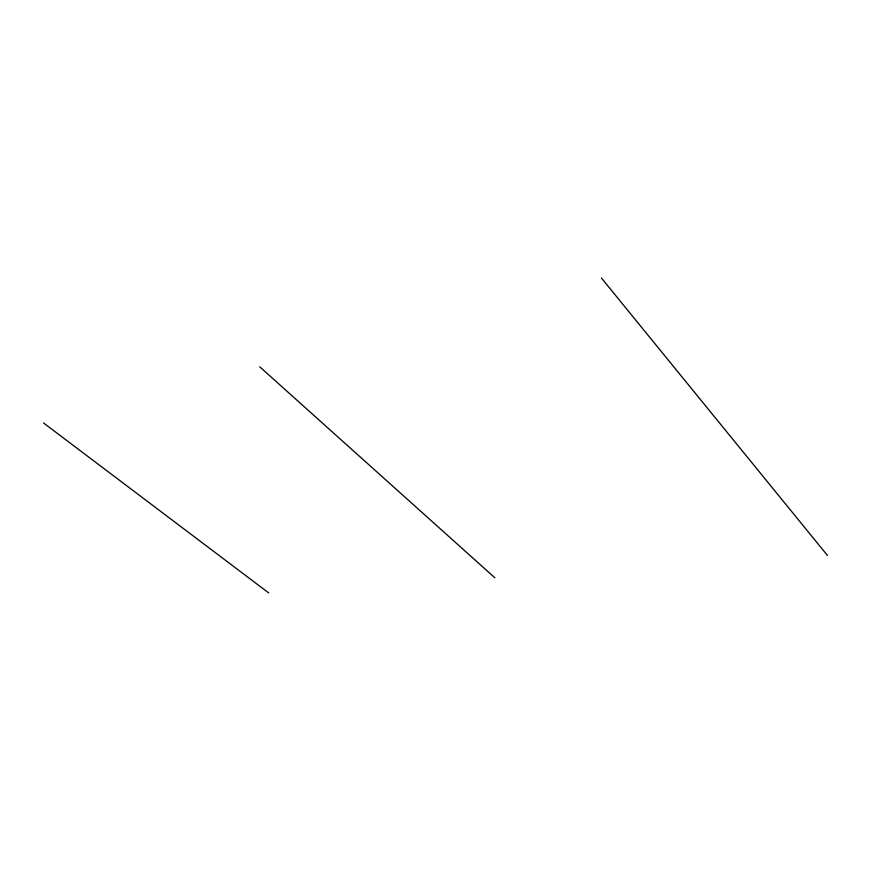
<?xml version="1.0" encoding="UTF-8"?>
<svg xmlns="http://www.w3.org/2000/svg" width="871" height="871" viewBox="0 0 871 871"><rect width="100%" height="100%" fill="white"/><g stroke="black" fill="none" stroke-linecap="round" stroke-linejoin="round"><path stroke-width="1.31" d="M43.55 422.979L268.758 592.966M259.732 366.811L494.848 577.778M601.436 278.034L827.45 555.437"/></g></svg>
